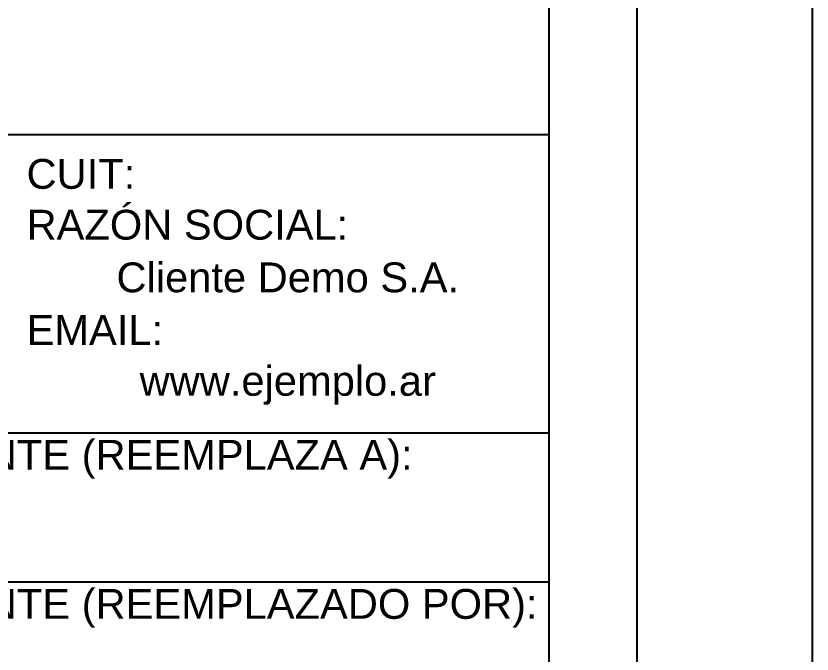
# Model space of a CAD drawing. Header units: millimetres. Extents: x 0 to 420, y 0 to 297.
# Drawn here: x 374.61 to 420, y 36.38 to 72.76 of the extents above; entities that cross this region are included whole.
import ezdxf
from ezdxf.enums import TextEntityAlignment as Align

# ---------------------------------------------------------------- set-up
doc = ezdxf.new("R2010")
doc.units = ezdxf.units.MM
doc.styles.add('ARIAL', font='arial.ttf')

msp = doc.modelspace()

# ---------------------------------------------------------------- linework, layer by layer
for p, q in [((230, 49), (405, 49)), ((350.035, 40.5), (405, 40.5))]:
    msp.add_line(p, q)
for points in [[(0, 297), (420, 297), (420, 0), (0, 0)], [(25, 287), (410, 287), (410, 10), (25, 10)], [(30, 282), (405, 282), (405, 15), (30, 15)], [(230, 66), (405, 66), (405, 15), (230, 15)]]:
    msp.add_lwpolyline(points, close=True)

# ---------------------------------------------------------------- texts
at = {"style": 'ARIAL'}
for s, p in [('CUIT:', (375.213, 62.4)), ('RAZÓN SOCIAL:', (375.213, 59.5)), ('EMAIL:', (375.213, 53.5)), ('CODIGO DEL CLIENTE (REEMPLAZA A):', (352.099, 46.383)), ('CODIGO DEL CLIENTE (REEMPLAZADO POR):', (352.099, 37.883))]:
    msp.add_text(s, height=1.7, dxfattribs=at).set_placement(p, align=Align.BOTTOM_LEFT)
for s, p in [('Cliente Demo S.A.', (390.106, 56.5)), ('www.ejemplo.ar', (390.106, 50.6))]:
    msp.add_text(s, height=1.7, dxfattribs=at).set_placement(p, align=Align.BOTTOM_CENTER)

doc.saveas('drawing.dxf')
